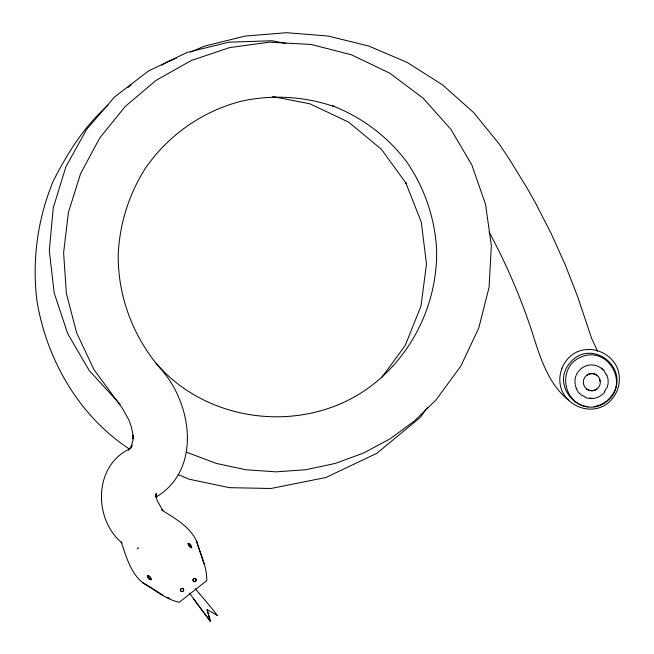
<?xml version="1.0" encoding="UTF-8"?>
<svg xmlns="http://www.w3.org/2000/svg" width="654" height="654" viewBox="0 0 654 654"><rect width="100%" height="100%" fill="white"/><g stroke="black" fill="none" stroke-linecap="round" stroke-linejoin="round"><path stroke-width="0.98" d="M155.644 496.778L155.742 494.04L157.164 500.49L162.928 510.79M150.91 579.779L150.788 578.193L149.545 576.615A3.891 2.346 25.2 0 0 147.559 575.52L147.649 575.324A3.891 2.346 25.2 0 1 149.635 576.419L150.878 577.997L150.91 579.779A3.638 2.191 25.2 0 1 148.842 578.725L147.567 577.106L147.649 575.324M155.701 496.173L156.543 493.508L155.251 496.092M607.059 387.92L608.13 383.62L608.073 379.181L606.871 374.914M611.531 396.193C631.944 368.079 590.251 336.025 568.964 364.082C550.455 388.067 583.139 420.628 606.83 401.335C630.104 383.702 607.541 344.936 580.768 357.149C557.02 366.878 562.677 404.295 588.003 406.755M130.759 447.982L132.999 440.379L133.31 435.057L133.13 438.809L132.599 432.711L131.209 426.457L128.993 420.179L122.282 408.121L94.004 369.69L76.641 332.853L66.389 293.433L63.61 252.82L68.392 212.436L80.581 173.694L99.743 137.961L125.208 106.471L156.085 80.352L191.287 60.495L229.579 47.611L269.652 42.15L311.239 44.48L351.5 54.822L389.988 73.289L423.154 98.231L450.794 129.181L471.845 164.98L485.538 204.277L491.35 245.602L489.053 287.392L478.744 328.071L460.808 366.117L436.136 399.798L414.334 421.062L390.062 438.842L363.534 453.059L335.289 463.416L305.876 469.719L275.865 471.845L245.863 469.744L216.449 463.465L186.439 452.176M130.882 448.015L132.198 445.407L128.478 450.246M381.879 377.383L405.21 345.467L420.996 306.056L426.473 264.069L421.29 222.098L405.774 182.744L406.347 183.651L381.405 149.284L348.615 122.126L310.012 103.855L272.644 96.522M427.528 407.483L420.293 417.375L376.876 453.287L325.888 477.518L270.911 488.489L229.415 487.663L189.219 479.219L178.125 474.6M578.798 370.99L581.185 368.504L584.856 366.281A16.236 16.219 -38.2 0 1 596.603 365.79M604.917 391.795C600.495 397.763 592.181 400.191 585.256 397.452M611.547 396.169L606.724 401.204L600.764 404.801L594.159 406.698M108.106 105.155C84.538 125.977 67.525 153.011 53.366 180.839C37.491 218.976 31.858 260.554 37.041 301.535C46.916 360.248 79.265 416.238 129.549 449.135M127.89 87.571L130.939 84.865M137.217 548.919L138.746 547.709M161.89 65.236L166.181 62.506L176.482 58.108M130.399 448.66C93.62 464.749 93.105 519.178 122.036 542.943M155.668 497.293C202.25 470.12 192.088 402.619 160.034 368.128C133.032 336.63 117.663 295.976 118.235 254.406C119.617 223.905 128.895 194.312 145.262 168.519C168.119 135.051 202.993 110.739 242.34 100.969C272.759 94.487 304.331 96.457 333.777 106.414L332.747 105.932C361.858 117.254 387.274 136.343 406.224 161.178C424.135 186.88 434.567 216.989 436.553 248.242C438.098 297.807 416.598 347.012 379.107 379.467C315.416 435.188 211.054 427.487 156.085 363.183M190.527 52.107L204.563 46.107L245.078 36.084L286.673 32.7L328.267 36.052L368.766 46.042L407.14 62.408L442.366 84.742L473.545 112.447L499.272 144.084L509.278 159.061L527.157 188.172L535.536 203.059L551.134 233.453L565.162 264.608L577.572 296.442L591.584 338.281L597.486 351.157M191.287 547.651L189.987 547.128L188.769 545.591A4.308 2.6 78.4 0 1 188.09 543.49L189.774 544.063L190.984 545.608A4.292 2.583 78.4 0 1 191.663 547.709L191.45 547.75A4.292 2.583 78.4 0 0 191.344 547.202M188.09 543.49L189.562 544.103L190.772 545.649A4.292 2.583 78.4 0 1 191.189 546.662M191.074 547.692L191.655 547.709M286.027 43.491L272.039 40.744L228.957 42.175L187.338 52.353L148.679 70.853L114.63 96.89L86.63 129.353L65.874 166.852L53.26 207.808L49.303 250.466L54.192 293.017L67.705 333.638L89.271 370.614L120.246 404.409M167.195 597.29L169.885 598.508M190.919 547.529L188.981 545.542A4.308 2.6 78.4 0 1 188.303 543.449M152.3 588.486L143.169 582.959L143.488 583.36C130.35 573.108 126.361 556.628 121.104 541.676M143.365 583.213C155.145 589.883 165.691 599.35 179.237 602.301L206.787 580.613C207.105 566.756 200.377 554.281 196.658 541.259M153.126 588.984L162.797 595.156M161.522 509.858C174.92 518.393 189.685 526.388 196.78 541.414L196.462 541.013L204.023 563.854M568.751 400.346C547.185 383.154 539.509 355.065 531.424 329.91C520.134 296.115 506 263.26 489.053 231.917M601.484 368.022L604.631 371.104M602.98 370.009L601.14 368.194A16.236 16.219 -38.2 0 0 597.404 366.085M586.761 389.056L585.166 387.495A8.698 8.69 -38.2 0 1 585.019 377.006L586.573 375.388A8.437 8.428 -38.2 0 1 596.93 375.233L598.524 376.802A8.698 8.69 -38.2 0 1 598.672 387.282L597.127 388.901A8.437 8.428 -38.2 0 1 586.761 389.065A8.363 8.363 -38.2 0 0 597.077 388.844M581.431 395.286L578.291 392.204L576.043 388.394M195.178 588.665L199.593 593.807M193.421 598.549A1007.054 998.871 -38.2 0 0 210.343 621.218L207.13 609.716M189.521 593.121L193.478 598.631A1007.054 998.871 -38.2 0 0 210.408 621.3M604.639 371.954L606.397 374.93M147.534 576.485L148.932 578.528A3.638 2.191 25.2 0 0 149.398 578.864M210.343 621.218L207.073 609.634L217.553 615.545A948.308 940.607 -38.2 0 0 199.535 593.734M599.563 379.467A6.834 6.826 -38.2 0 1 599.8 381.233M606.242 388.419A16.767 16.751 -38.2 0 1 604.492 391.411M586.613 375.445A8.363 8.363 -38.2 0 1 596.889 375.29M576.297 388.084A16.767 16.751 -38.2 0 1 575.275 384.773M575.136 383.923A16.767 16.751 -38.2 0 1 575.822 376.205M576.117 375.396A16.767 16.751 -38.2 0 1 578.201 371.611M591.151 398.098A16.236 16.219 -38.2 0 1 589.442 397.992M585.289 396.929A16.236 16.219 -38.2 0 1 582.256 395.318M151.009 579.583A3.638 2.191 25.2 0 1 149.913 579.158M194.884 578.471A1.619 1.553 -38.2 0 1 195.799 580.932A1.619 1.553 -38.2 0 1 193.126 580.809A1.619 1.553 -38.2 0 1 194.467 578.455M561.974 368.194C548.485 405.03 601.721 426.825 617.221 390.389C630.709 353.552 577.474 331.75 561.974 368.194M194.728 581.758A1.619 1.553 -38.2 0 0 196.012 579.289A1.619 1.553 -38.2 0 0 193.257 579.518A1.619 1.553 -38.2 0 0 194.728 581.758M182.123 591.625A1.619 1.553 -38.2 0 0 183.529 589.213A1.619 1.553 -38.2 0 0 180.766 589.303A1.619 1.553 -38.2 0 0 182.123 591.625M182 591.478A1.619 1.553 -38.2 0 0 183.406 589.066A1.619 1.553 -38.2 0 0 180.651 589.156A1.619 1.553 -38.2 0 0 182 591.478"/></g></svg>
